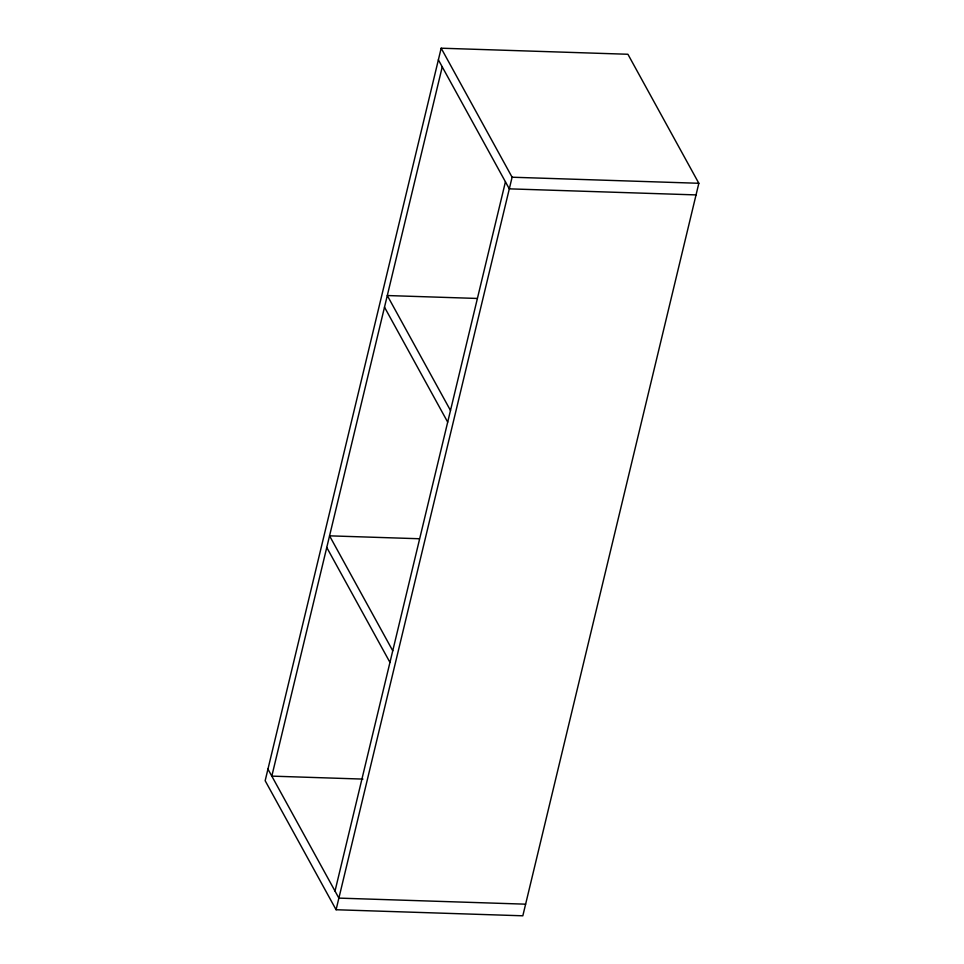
<?xml version="1.0" encoding="UTF-8"?>
<svg xmlns="http://www.w3.org/2000/svg" width="964" height="964" viewBox="0 0 964 964"><rect width="100%" height="100%" fill="white"/><g stroke="black" fill="none" stroke-linecap="round" stroke-linejoin="round"><path stroke-width="1.45" d="M441.175 48.2L265.16 780.72L336.087 909.739L522.825 915.8L698.84 183.281L627.913 54.261L441.175 48.2L512.101 177.219L336.087 909.739M442.247 66.865L271.812 776.128L362.946 779.093M335.014 891.073L505.437 181.81M512.101 177.219L698.84 183.281M696.056 194.909L509.305 188.848L438.379 59.828M477.06 298.442L387.299 295.538L450.489 410.483M419.316 538.743L329.555 535.839L392.746 650.772M525.621 904.172L338.882 898.111L267.944 769.091M384.503 307.167L447.694 422.112M326.76 547.456L389.962 662.401"/></g></svg>
